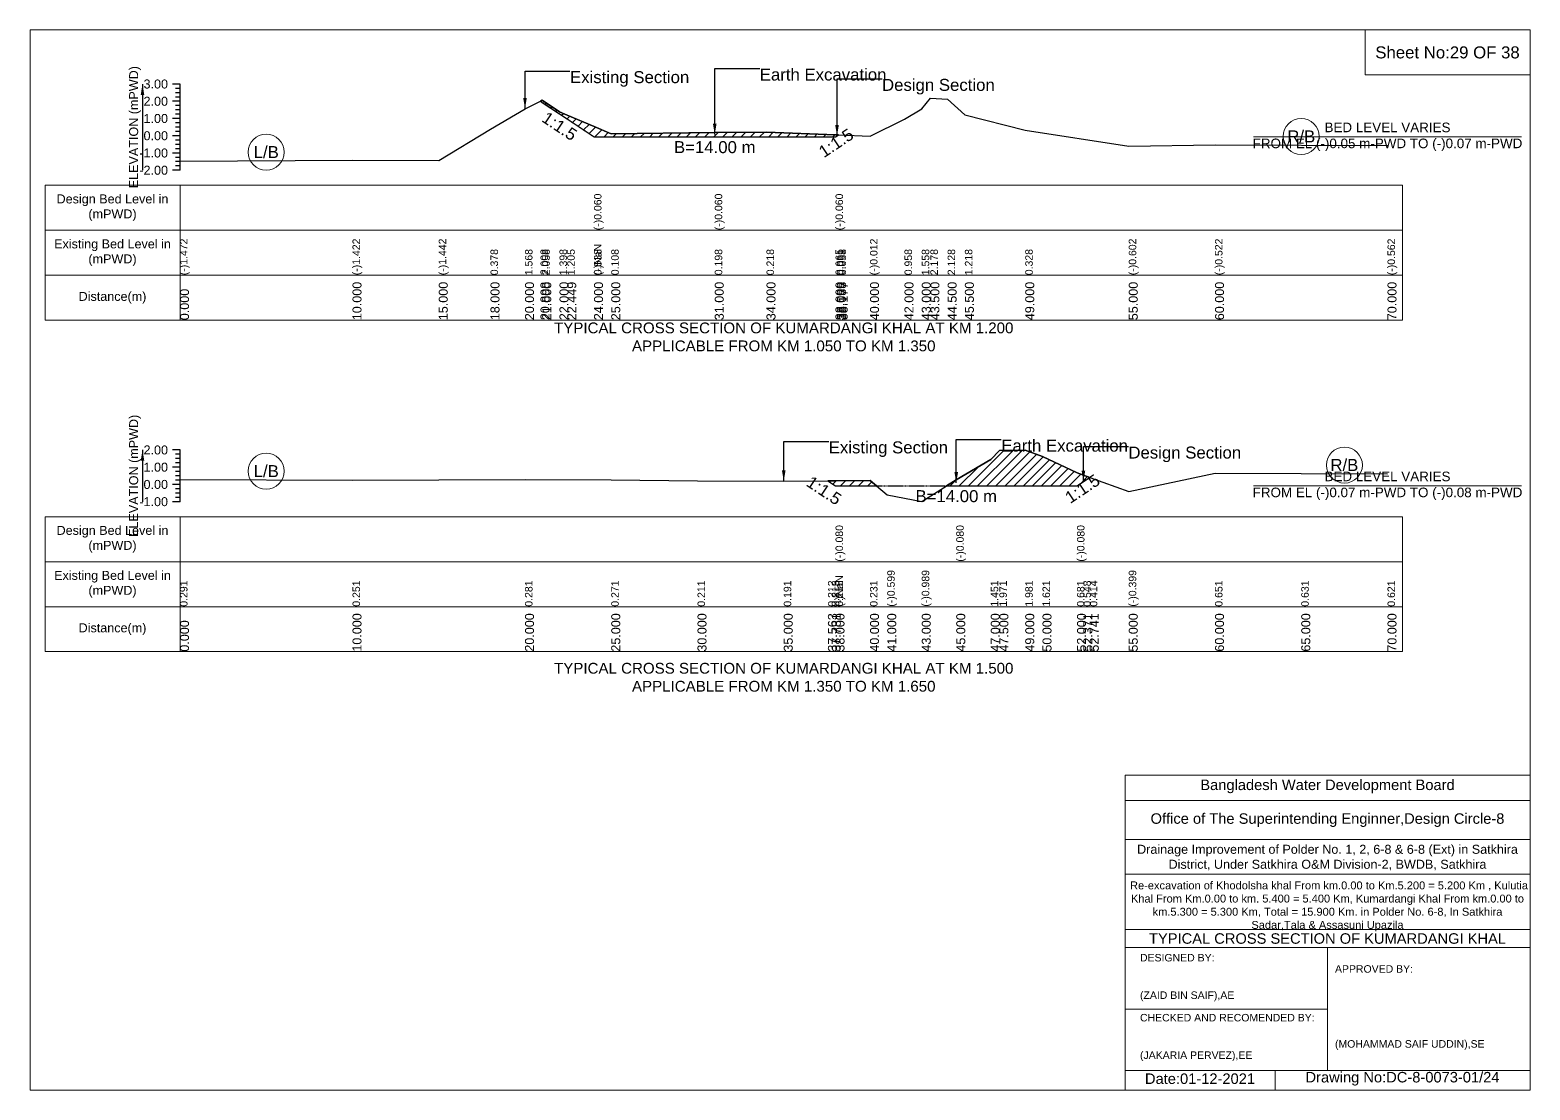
# Model space of a CAD drawing. Header units: inches. Extents: x 93000 to 476000, y -4242 to 0.
# Drawn here: x 380000 to 386000, y -4242 to 0 of the extents above; entities that cross this region are included whole.
import ezdxf

# ---------------------------------------------------------------- set-up
doc = ezdxf.new("R2010")
doc.units = ezdxf.units.IN
doc.header["$LTSCALE"] = 7
doc.header["$MEASUREMENT"] = 0
doc.linetypes.add('DASHED', pattern=[0.75, 0.5, -0.25])
for name, color, linetype, lineweight in [('Cross section Data Border', 7, 'Continuous', 9), ('Cross Section Labels', 7, 'Continuous', 9), ('Design_Bed_Level for Xsection', 7, 'DASHED', 25), ('Existing_Bed_Level for Xsection', 7, 'Continuous', 25), ('Long Section Labels', 7, 'Continuous', 9)]:
    doc.layers.add(name, color=color, linetype=linetype, lineweight=lineweight)
doc.styles.get("Standard").update_dxf_attribs({"font": 'arial.ttf'})
doc.dimstyles.get("Standard").update_dxf_attribs({"dimtxt": 0.18, "dimasz": 0.18, "dimexe": 0.18, "dimexo": 0.0625, "dimgap": 0.09, "dimtad": 0, "dimtih": 1, "dimtoh": 1, "dimdec": 4, "dimzin": 0, "dimdsep": 46, "dimtxsty": 'Standard', "dimcen": 0.09, "dimadec": 0, "dimazin": 0, "dimtfac": 1, "dimtdec": 4, "dimtofl": 0, "dimtmove": 0, "dimatfit": 3, "dimfxl": 1, "dimtolj": 1, "dimtzin": 0, "dimarcsym": 0})

msp = doc.modelspace()

# ---------------------------------------------------------------- hatches: boundary and pattern name
at = {"layer": 'Existing_Bed_Level for Xsection'}
h = msp.add_hatch(dxfattribs=at)
h.set_pattern_fill('ANSI31', color=256, scale=207, style=0)
h.paths.add_polyline_path([(382042, -284.9), (382049, -289.6), (382118, -335.6), (382149, -356.2), (382256, -427.6), (382325, -427.6), (382739, -427.6), (382946, -427.6), (383222, -427.6), (383228.1, -423.5), (383234.2, -419.4), (383228.1, -419.2), (383222, -419), (382946, -408.4), (382739, -409.8), (382325, -416), (382256, -386.3), (382149, -340.3), (382118, -327), (382049, -281.4)])
h = msp.add_hatch(dxfattribs=at)
h.set_pattern_fill('ANSI31', color=256, scale=207, style=0)
h.paths.add_polyline_path([(383666.6, -1824.3), (383705, -1824.3), (383843, -1824.3), (383877.5, -1824.3), (383981, -1824.3), (384050, -1824.3), (384188, -1824.3), (384213.6, -1807.2), (384239.1, -1790.2), (384213.6, -1781), (384188, -1771.8), (384050, -1706.9), (383981, -1682.1), (383877.5, -1682.8), (383843, -1718.6), (383705, -1800.1)])
h = msp.add_hatch(dxfattribs=at)
h.set_pattern_fill('ANSI31', color=256, scale=207, style=0)
h.paths.add_polyline_path([(383191.8, -1804.2), (383206.9, -1814.2), (383222, -1824.3), (383360, -1824.3), (383385.9, -1824.3), (383360, -1802.8), (383222, -1803.9), (383206.9, -1804)])

# ---------------------------------------------------------------- linework, layer by layer
at = {"layer": 'Cross section Data Border'}
for points in [[(380000, 0), (386000, 0), (386000, -4242), (380000, -4242)], [(385340, 0), (386000, 0), (386000, -180), (385340, -180)], [(380060, -621.4), (385490, -621.4), (385490, -1161.4), (380060, -1161.4)], [(380060, -1947.8), (385490, -1947.8), (385490, -2487.8), (380060, -2487.8)]]:
    msp.add_lwpolyline(points, close=True, dxfattribs=at)
for points in [[(380600, -621.4), (380600, -1161.4)], [(380060, -801.4), (385490, -801.4)], [(380060, -981.4), (385490, -981.4)], [(380600, -1947.8), (380600, -2487.8)], [(380060, -2127.8), (385490, -2127.8)], [(380060, -2307.8), (385490, -2307.8)], [(384380, -4242), (384380, -2982), (386000, -2982)], [(384380, -3084), (386000, -3084)], [(384380, -3240), (386000, -3240)], [(384380, -3378), (386000, -3378)], [(384380, -3600), (386000, -3600)], [(384380, -3672), (386000, -3672)], [(385190, -3672), (385190, -4164)], [(384380, -3918), (385190, -3918)], [(384380, -4164), (386000, -4164)], [(384980, -4164), (384980, -4242)]]:
    msp.add_lwpolyline(points, dxfattribs=at)
at = {"layer": 'Cross Section Labels'}
for points in [[(384894.2, -427.6), (385965.8, -427.6)], [(384894.2, -1824.3), (385965.8, -1824.3)]]:
    msp.add_lwpolyline(points, dxfattribs=at)
for centre in [(385085, -426.3), (380945, -488.8), (385257.5, -1741.1), (380945, -1765.6)]:
    msp.add_circle(centre, 72, dxfattribs=at)
at = {"layer": 'Design_Bed_Level for Xsection'}
for points in [[(382042, -284.9), (382149, -356.2), (382256, -427.6), (382739, -427.6), (383222, -427.6), (383228.1, -423.5), (383234.2, -419.4)], [(383191.8, -1804.2), (383206.9, -1814.2), (383222, -1824.3), (383705, -1824.3), (384188, -1824.3), (384213.6, -1807.2), (384239.1, -1790.2)]]:
    msp.add_lwpolyline(points, dxfattribs=at)
at = {"layer": 'Existing_Bed_Level for Xsection'}
for points in [[(380600, -216.4), (380570, -216.4)], [(380600, -233.7), (380582, -233.7)], [(380600, -561.4), (380600, -492.4), (380600, -423.4), (380600, -354.4), (380600, -285.4), (380600, -216.4)], [(380600, -285.4), (380570, -285.4)], [(380600, -250.9), (380582, -250.9)], [(380600, -268.2), (380582, -268.2)], [(380600, -525), (381290, -521.5), (381635, -522.9), (381842, -397.4), (381980, -315.2), (382042, -284.9), (382049, -281.4), (382118, -327), (382149, -340.3), (382256, -386.3), (382256, -386.3), (382325, -416), (382739, -409.8), (382739, -409.8), (382946, -408.4), (383222, -419), (383222, -419), (383228.1, -419.2), (383234.2, -419.4), (383360, -424.3), (383498, -357.3), (383567, -315.9), (383601.5, -273.1), (383670.5, -276.6), (383739.5, -339.4), (383981, -400.8), (384395, -465), (384740, -459.4), (385430, -462.2)], [(380600, -354.4), (380570, -354.4)], [(380600, -302.7), (380582, -302.7)], [(380600, -319.9), (380582, -319.9)], [(380600, -337.2), (380582, -337.2)], [(380600, -371.7), (380582, -371.7)], [(380600, -388.9), (380582, -388.9)], [(380600, -406.2), (380582, -406.2)], [(380600, -423.4), (380570, -423.4)], [(380600, -440.7), (380582, -440.7)], [(380600, -457.9), (380582, -457.9)], [(380600, -475.2), (380582, -475.2)], [(380600, -492.4), (380570, -492.4)], [(380600, -509.7), (380582, -509.7)], [(380600, -526.9), (380582, -526.9)], [(380600, -561.4), (380570, -561.4)], [(380600, -544.2), (380582, -544.2)], [(380600, -1680.8), (380570, -1680.8)], [(380600, -1698), (380582, -1698)], [(380600, -1715.3), (380582, -1715.3)], [(380600, -1732.5), (380582, -1732.5)], [(380600, -1887.8), (380600, -1818.8), (380600, -1749.8), (380600, -1680.8)], [(380600, -1798.7), (381290, -1801.4), (381980, -1799.4), (382325, -1800.1), (382670, -1804.2), (383015, -1805.6), (383191.8, -1804.2), (383206.9, -1804), (383222, -1803.9), (383222, -1803.9), (383360, -1802.8), (383429, -1860.1), (383567, -1887), (383705, -1800.1), (383705, -1800.1), (383843, -1718.6), (383877.5, -1682.8), (383981, -1682.1), (384050, -1706.9), (384188, -1771.8), (384188, -1771.8), (384213.6, -1781), (384239.1, -1790.2), (384395, -1846.3), (384740, -1773.8), (385085, -1775.2), (385430, -1775.9)], [(380600, -1749.8), (380570, -1749.8)], [(380600, -1767), (380582, -1767)], [(380600, -1784.3), (380582, -1784.3)], [(380600, -1818.8), (380570, -1818.8)], [(380600, -1801.5), (380582, -1801.5)], [(380600, -1836), (380582, -1836)], [(380600, -1853.3), (380582, -1853.3)], [(380600, -1887.8), (380570, -1887.8)], [(380600, -1870.5), (380582, -1870.5)]]:
    msp.add_lwpolyline(points, dxfattribs=at)
for points in [[(382042, -284.9), (382049, -289.6), (382118, -335.6), (382149, -356.2), (382256, -427.6), (382256, -427.6), (382325, -427.6), (382739, -427.6), (382739, -427.6), (382946, -427.6), (383222, -427.6), (383222, -427.6), (383228.1, -423.5), (383234.2, -419.4), (383228.1, -419.2), (383222, -419), (383222, -419), (382946, -408.4), (382739, -409.8), (382739, -409.8), (382325, -416), (382256, -386.3), (382256, -386.3), (382149, -340.3), (382118, -327), (382049, -281.4)], [(383666.6, -1824.3), (383705, -1824.3), (383705, -1824.3), (383843, -1824.3), (383877.5, -1824.3), (383981, -1824.3), (384050, -1824.3), (384188, -1824.3), (384188, -1824.3), (384213.6, -1807.2), (384239.1, -1790.2), (384213.6, -1781), (384188, -1771.8), (384188, -1771.8), (384050, -1706.9), (383981, -1682.1), (383877.5, -1682.8), (383843, -1718.6), (383705, -1800.1), (383705, -1800.1)], [(383191.8, -1804.2), (383206.9, -1814.2), (383222, -1824.3), (383222, -1824.3), (383360, -1824.3), (383385.9, -1824.3), (383360, -1802.8), (383222, -1803.9), (383222, -1803.9), (383206.9, -1804)]]:
    msp.add_lwpolyline(points, close=True, dxfattribs=at)

# ---------------------------------------------------------------- texts
at = {"layer": 'Cross section Data Border', "attachment_point": 5}
for s, insert, char_height in [('Sheet No:29 OF 38', (385670, -90), 48), ('Bangladesh Water Development Board', (385190, -3027), 42), ('Office of The Superintending Enginner,Design Circle-8', (385190, -3162), 42)]:
    msp.add_mtext(s, dxfattribs=dict(at, insert=insert, char_height=char_height))
at = {"layer": 'Cross section Data Border'}
for s, insert, char_height, width, attachment_point in [('Design Bed Level in (mPWD)', (380330, -711.4), 36, 480, 5), ('Existing Bed Level in (mPWD)', (380330, -891.4), 36, 480, 5), ('Distance(m)', (380330, -1071.4), 36, 480, 5), ('Design Bed Level in (mPWD)', (380330, -2037.8), 36, 480, 5), ('Existing Bed Level in (mPWD)', (380330, -2217.8), 36, 480, 5), ('Distance(m)', (380330, -2397.8), 36, 480, 5), ('Drainage Improvement of Polder No. 1, 2, 6-8 & 6-8 (Ext) in Satkhira District, Under Satkhira O&M Division-2, BWDB, Satkhira', (385190, -3312), 36, 1680, 5), (' Re-excavation of Khodolsha khal From km.0.00 to Km.5.200 = 5.200 Km , Kulutia Khal From Km.0.00 to km. 5.400 = 5.400 Km, Kumardangi Khal From km.0.00 to km.5.300 = 5.300 Km, Total = 15.900 Km. in Polder No. 6-8, In Satkhira Sadar,Tala & Assasuni Upazila', (385190, -3507), 31.6143, 1620, 5), ('TYPICAL CROSS SECTION OF KUMARDANGI KHAL', (385190, -3636), 42, 1680, 5), ('DESIGNED BY:^J^J^J(ZAID BIN SAIF),AE', (384440, -3792), 30, 840, 4), ('APPROVED BY:^J^J^J^J^J^J(MOHAMMAD SAIF UDDIN),SE', (385220, -3912), 30, 840, 4), ('CHECKED AND RECOMENDED BY:^J^J^J(JAKARIA PERVEZ),EE', (384440, -4032), 30, 840, 4), ('Date:01-12-2021', (384680, -4197), 42, 840, 5), ('Drawing No:DC-8-0073-01/24', (385490, -4197), 42, 1320, 5)]:
    msp.add_mtext(s, dxfattribs=dict(at, insert=insert, char_height=char_height, width=width, attachment_point=attachment_point))
at = {"layer": 'Cross Section Labels'}
for s, insert, char_height, attachment_point in [('Existing Section', (382160, -164.7), 48, 1), ('Earth Excavation', (382919, -154.3), 48, 1), ('Design Section', (383408.1, -195.7), 48, 1), ('BED LEVEL VARIES ^JFROM EL (-)0.05 m-PWD TO (-)0.07 m-PWD', (385430, -427.6), 38.4, 5), ('R/B', (385085, -426.3), 48, 5), ('L/B', (380945, -488.8), 48, 5), ('B=14.00 m', (382739, -444.8), 48, 2), ('TYPICAL CROSS SECTION OF KUMARDANGI KHAL AT KM 1.200^JAPPLICABLE FROM KM 1.050 TO KM 1.350', (383015, -1228.5), 43.2, 5), ('Existing Section', (383195, -1646.3), 48, 1), ('Earth Excavation', (383885, -1639.4), 48, 1), ('Design Section', (384393.6, -1667), 48, 1), ('L/B', (380945, -1765.6), 48, 5), ('R/B', (385257.5, -1741.1), 48, 5), ('BED LEVEL VARIES ^JFROM EL (-)0.07 m-PWD TO (-)0.08 m-PWD', (385430, -1824.3), 38.4, 5), ('B=14.00 m', (383705, -1841.5), 48, 2), ('TYPICAL CROSS SECTION OF KUMARDANGI KHAL AT KM 1.500^JAPPLICABLE FROM KM 1.350 TO KM 1.650', (383015, -2590.5), 43.2, 5)]:
    msp.add_mtext(s, dxfattribs=dict(at, insert=insert, char_height=char_height, attachment_point=attachment_point))
at = {"layer": 'Cross Section Labels', "char_height": 48, "attachment_point": 2}
for insert, rotation in [((382131.7, -364.9), 326.30993), ((383210.9, -432.1), 33.69007), ((383189.7, -1822.8), 326.30993), ((384196.3, -1815.9), 33.69007)]:
    msp.add_mtext('1:1.5', dxfattribs=dict(at, insert=insert, rotation=rotation))
at = {"layer": 'Existing_Bed_Level for Xsection', "char_height": 36, "attachment_point": 5, "rotation": 90}
for insert in [(380420, -388.9), (380420, -1784.3)]:
    msp.add_mtext('ELEVATION (mPWD)', dxfattribs=dict(at, insert=insert))
at = {"layer": 'Existing_Bed_Level for Xsection', "char_height": 36, "attachment_point": 6}
for s, insert in [('3.00', (380552, -216.4)), ('2.00', (380552, -285.4)), ('1.00', (380552, -354.4)), ('0.00', (380552, -423.4)), ('-1.00', (380552, -492.4)), ('-2.00', (380552, -561.4)), ('2.00', (380552, -1680.8)), ('1.00', (380552, -1749.8)), ('0.00', (380552, -1818.8)), ('-1.00', (380552, -1887.8))]:
    msp.add_mtext(s, dxfattribs=dict(at, insert=insert))
at = {"layer": 'Long Section Labels', "attachment_point": 1, "rotation": 90}
for s, insert, char_height in [('(-)0.060', (382256, -801.4), 30), ('(-)0.060', (382739, -801.4), 30), ('(-)0.060', (383222, -801.4), 30), ('(-)1.472', (380600, -981.4), 30), ('(-)1.422', (381290, -981.4), 30), ('(-)1.442', (381635, -981.4), 30), ('(-)0.012', (383360, -981.4), 30), ('(-)0.602', (384395, -981.4), 30), ('(-)0.522', (384740, -981.4), 30), ('(-)0.562', (385430, -981.4), 30), ('0.378', (381842, -981.4), 30), ('1.568', (381980, -981.4), 30), ('2.008', (382042, -981.4), 30), ('2.058', (382049, -981.4), 30), ('1.398', (382118, -981.4), 30), ('1.205', (382149, -981.4), 30), ('(-)NaN', (382256, -981.4), 30), ('0.538', (382256, -981.4), 30), ('0.538', (382256, -981.4), 30), ('0.108', (382325, -981.4), 30), ('0.198', (382739, -981.4), 30), ('0.198', (382739, -981.4), 30), ('0.198', (382739, -981.4), 30), ('0.218', (382946, -981.4), 30), ('0.065', (383222, -981.4), 30), ('0.065', (383222, -981.4), 30), ('0.065', (383222, -981.4), 30), ('0.061', (383228.1, -981.4), 30), ('0.058', (383234.2, -981.4), 30), ('0.958', (383498, -981.4), 30), ('1.558', (383567, -981.4), 30), ('2.178', (383601.5, -981.4), 30), ('2.128', (383670.5, -981.4), 30), ('1.218', (383739.5, -981.4), 30), ('0.328', (383981, -981.4), 30), ('10.000', (381290, -1161.4), 36), ('15.000', (381635, -1161.4), 36), ('18.000', (381842, -1161.4), 36), ('20.000', (381980, -1161.4), 36), ('20.898', (382042, -1161.4), 36), ('21.000', (382049, -1161.4), 36), ('22.000', (382118, -1161.4), 36), ('22.449', (382149, -1161.4), 36), ('24.000', (382256, -1161.4), 36), ('24.000', (382256, -1161.4), 36), ('24.000', (382256, -1161.4), 36), ('25.000', (382325, -1161.4), 36), ('31.000', (382739, -1161.4), 36), ('31.000', (382739, -1161.4), 36), ('31.000', (382739, -1161.4), 36), ('34.000', (382946, -1161.4), 36), ('38.000', (383222, -1161.4), 36), ('38.000', (383222, -1161.4), 36), ('38.000', (383222, -1161.4), 36), ('38.088', (383228.1, -1161.4), 36), ('38.177', (383234.2, -1161.4), 36), ('40.000', (383360, -1161.4), 36), ('42.000', (383498, -1161.4), 36), ('43.000', (383567, -1161.4), 36), ('43.500', (383601.5, -1161.4), 36), ('44.500', (383670.5, -1161.4), 36), ('45.500', (383739.5, -1161.4), 36), ('49.000', (383981, -1161.4), 36), ('55.000', (384395, -1161.4), 36), ('60.000', (384740, -1161.4), 36), ('70.000', (385430, -1161.4), 36), ('0.000', (380600, -1161.4), 36), ('(-)0.080', (383222, -2127.8), 30), ('(-)0.080', (383705, -2127.8), 30), ('(-)0.080', (384188, -2127.8), 30), ('0.291', (380600, -2307.8), 30), ('0.251', (381290, -2307.8), 30), ('0.281', (381980, -2307.8), 30), ('0.271', (382325, -2307.8), 30), ('0.271', (382325, -2307.8), 30), ('0.271', (382325, -2307.8), 30), ('0.271', (382325, -2307.8), 30), ('0.211', (382670, -2307.8), 30), ('0.191', (383015, -2307.8), 30), ('0.212', (383191.8, -2307.8), 30), ('0.213', (383206.9, -2307.8), 30), ('(-)NaN', (383222, -2307.8), 30), ('0.215', (383222, -2307.8), 30), ('0.215', (383222, -2307.8), 30), ('0.231', (383360, -2307.8), 30), ('(-)0.599', (383429, -2307.8), 30), ('(-)0.989', (383567, -2307.8), 30), ('1.451', (383843, -2307.8), 30), ('1.971', (383877.5, -2307.8), 30), ('1.981', (383981, -2307.8), 30), ('1.621', (384050, -2307.8), 30), ('0.681', (384188, -2307.8), 30), ('0.681', (384188, -2307.8), 30), ('0.681', (384188, -2307.8), 30), ('0.548', (384213.6, -2307.8), 30), ('0.414', (384239.1, -2307.8), 30), ('(-)0.399', (384395, -2307.8), 30), ('0.651', (384740, -2307.8), 30), ('0.631', (385085, -2307.8), 30), ('0.621', (385430, -2307.8), 30), ('10.000', (381290, -2487.8), 36), ('20.000', (381980, -2487.8), 36), ('25.000', (382325, -2487.8), 36), ('30.000', (382670, -2487.8), 36), ('35.000', (383015, -2487.8), 36), ('37.563', (383191.8, -2487.8), 36), ('37.781', (383206.9, -2487.8), 36), ('38.000', (383222, -2487.8), 36), ('38.000', (383222, -2487.8), 36), ('38.000', (383222, -2487.8), 36), ('40.000', (383360, -2487.8), 36), ('41.000', (383429, -2487.8), 36), ('43.000', (383567, -2487.8), 36), ('45.000', (383705, -2487.8), 36), ('45.000', (383705, -2487.8), 36), ('45.000', (383705, -2487.8), 36), ('47.000', (383843, -2487.8), 36), ('47.500', (383877.5, -2487.8), 36), ('49.000', (383981, -2487.8), 36), ('50.000', (384050, -2487.8), 36), ('52.000', (384188, -2487.8), 36), ('52.000', (384188, -2487.8), 36), ('52.000', (384188, -2487.8), 36), ('52.371', (384213.6, -2487.8), 36), ('52.741', (384239.1, -2487.8), 36), ('55.000', (384395, -2487.8), 36), ('60.000', (384740, -2487.8), 36), ('65.000', (385085, -2487.8), 36), ('70.000', (385430, -2487.8), 36), ('0.000', (380600, -2487.8), 36)]:
    msp.add_mtext(s, dxfattribs=dict(at, insert=insert, char_height=char_height))

# ---------------------------------------------------------------- leaders
at = {"layer": 'Cross Section Labels', "annotation_type": 0, "has_hookline": 1, "hookline_direction": 0}
for points, text_width in [([(381980, -315.2), (381980, -164.7), (382159.9, -164.7)], 467.2), ([(382739, -418.7), (382739, -154.3), (382918.9, -154.3)], 497), ([(383228.1, -423.5), (383228.1, -195.7), (383408, -195.7)], 441.2), ([(383015, -1805.6), (383015, -1646.3), (383194.9, -1646.3)], 467.2), ([(383705, -1812.2), (383705, -1639.4), (383884.9, -1639.4)], 497), ([(384213.6, -1807.2), (384213.6, -1667), (384393.5, -1667)], 441.2)]:
    msp.add_leader(points, dimstyle='Standard', override={"dimasz": 43.2}, dxfattribs=dict(at, text_width=text_width))
at = {"layer": 'Existing_Bed_Level for Xsection'}
for points in [[(380450, -216.4), (380450, -561.4)], [(380450, -1680.8), (380450, -1887.8)]]:
    msp.add_leader(points, dimstyle='Standard', override={"dimasz": 43.2}, dxfattribs=at)

doc.saveas('drawing.dxf')
